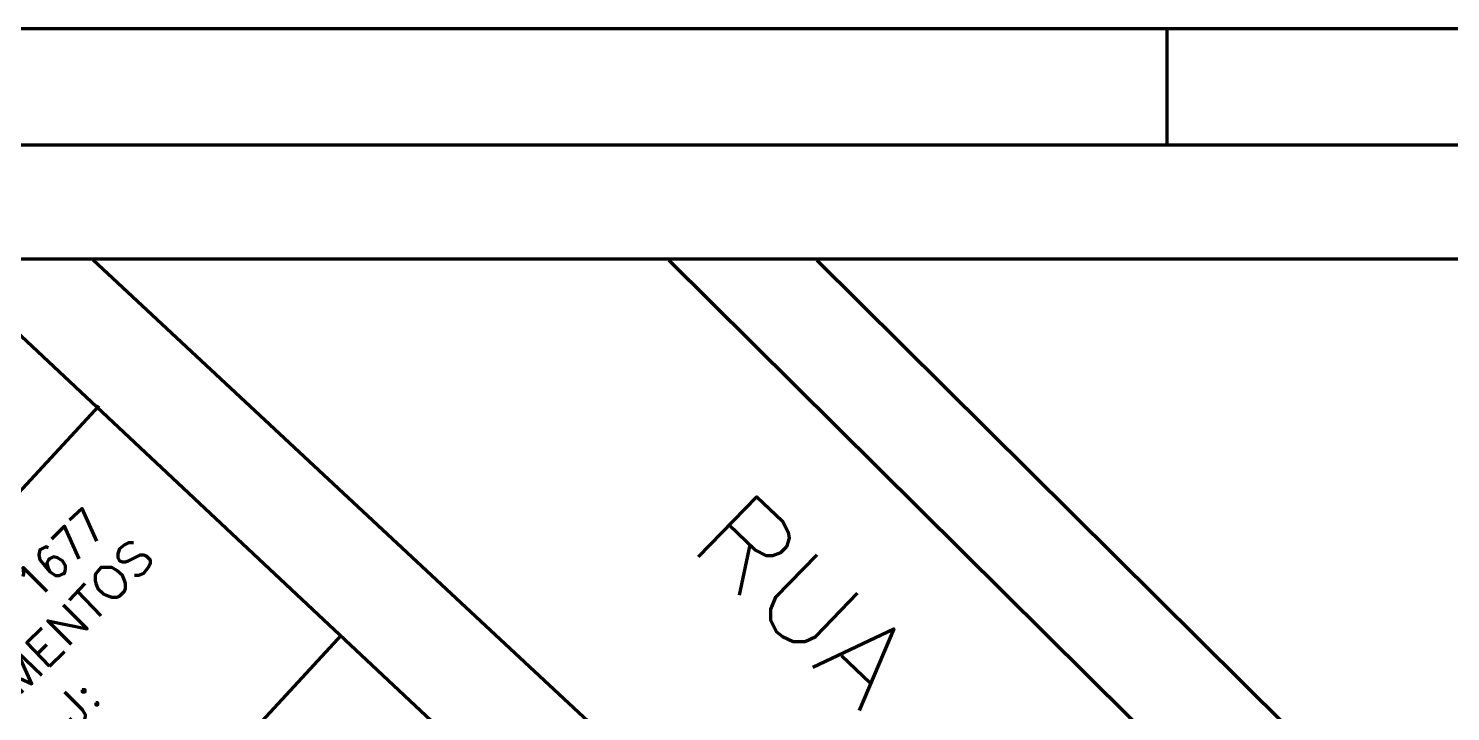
# Model space of a CAD drawing. Header units: inches. Extents: x 1 to 529, y -1 to 335.
# Drawn here: x 189.2 to 285.4, y 288.7 to 334.9 of the extents above; entities that cross this region are included whole.
import ezdxf

# ---------------------------------------------------------------- set-up
doc = ezdxf.new("R2010")
doc.units = ezdxf.units.IN
doc.layers.add('P', color=250, linetype='CONTINUOUS', lineweight=100)

msp = doc.modelspace()

# ---------------------------------------------------------------- linework, layer by layer
at = {"layer": 'P', "color": 252, "linetype": 'CONTINUOUS'}
for points in [[(1.2, 334.867), (474.8, 334.867), (474.8, 0), (1.2, 0), (1.2, 334.867)], [(266.2, 327), (266.2, 334.867)], [(18.067, 327), (466.933, 327), (466.933, 7.867), (18.067, 7.867), (18.067, 327)], [(23.4, 24.267), (370.133, 24.267), (370.133, 319.267), (23.4, 319.267), (23.4, 24.267)], [(183.267, 319.2), (292.667, 216.533)], [(281.667, 41.4), (340.467, 105), (343.667, 109.267), (345.067, 112.267), (346.467, 168.4), (346.467, 170.6), (345.867, 173.4), (345.267, 174.6), (344.2, 177.533), (341.933, 180.8), (340.467, 182.267), (193.6, 319.2)], [(232.533, 319.2), (331.533, 220.933)], [(242.533, 319.2), (334.6, 227.8)], [(194, 309.333), (145.4, 256.733)], [(193.867, 300.2), (192.867, 302.4), (192, 301.6)], [(192.667, 299), (191.667, 301.2), (190.8, 300.333)], [(196.333, 300.067), (196, 300.067), (195.733, 299.933), (195.4, 299.667), (195.267, 299.333), (195.267, 299.067), (195.4, 298.867), (195.6, 298.8), (195.8, 298.8), (196, 298.867), (196.667, 299.2), (196.8, 299.267), (197, 299.267), (197.2, 299.2), (197.467, 298.933), (197.467, 298.667), (197.333, 298.4), (197, 298), (196.667, 297.867), (196.4, 297.867)], [(190.6, 299.733), (190.4, 299.8), (190.133, 299.667), (190, 299.6), (189.933, 299.267), (190, 298.933), (190.333, 298.533), (190.667, 298.133), (191.067, 297.867), (191.333, 297.867), (191.6, 298), (191.667, 298), (191.733, 298.267), (191.733, 298.533), (191.533, 298.867), (191.533, 298.867), (191.2, 299.067), (190.933, 299.133), (190.667, 299), (190.6, 298.933), (190.467, 298.733), (190.533, 298.4), (190.667, 298.133)], [(188.867, 297.8), (188.933, 298), (188.867, 298.4), (190.467, 296.8)], [(193.8, 298), (193.733, 297.867), (193.733, 297.533), (193.8, 297.333), (193.933, 297), (194.333, 296.6), (194.667, 296.467), (194.867, 296.4), (195.2, 296.4), (195.4, 296.467), (195.733, 296.8), (195.8, 297), (195.8, 297.333), (195.733, 297.533), (195.6, 297.867), (195.2, 298.2), (194.867, 298.4), (194.667, 298.4), (194.333, 298.4), (194.133, 298.4), (193.8, 298)], [(192, 296.2), (193.067, 297.333)], [(192.533, 296.8), (194.133, 295.133)], [(192.133, 293.2), (190.533, 294.8), (193.2, 294.267), (191.6, 295.867)], [(190.667, 291.733), (189.133, 293.333), (190.133, 294.333)], [(210.4, 293.867), (162, 241.4)], [(188.867, 289.933), (187.267, 291.533), (189.467, 290.533), (188.467, 292.733), (190.133, 291.133)], [(189.867, 292.6), (190.467, 293.2)], [(190.667, 291.733), (191.667, 292.733)], [(191.667, 290), (192.867, 288.8), (193.067, 288.467), (193.067, 288.333), (193, 288.067), (192.867, 287.933), (192.6, 287.867), (192.467, 287.867), (192.133, 288.067), (192, 288.2)], [(192.867, 290.133), (192.867, 290), (193.067, 290), (193.067, 290.133), (192.867, 290.133)], [(193.8, 289.267), (193.8, 289.133), (193.933, 289.133), (193.933, 289.267), (193.8, 289.267)]]:
    msp.add_lwpolyline(points, dxfattribs=at)
at = {"layer": 'P', "color": 0, "linetype": 'CONTINUOUS'}
for points in [[(234.533, 299.133), (238.467, 303.2), (240.2, 301.533), (240.6, 300.8), (240.667, 300.4), (240.467, 299.8), (240.067, 299.4), (239.533, 299.2), (239.133, 299.2), (238.333, 299.6), (236.6, 301.267)], [(238, 299.933), (237.267, 296.533)], [(242.533, 299.267), (239.733, 296.4), (239.4, 295.6), (239.4, 294.867), (239.8, 294.067), (240.2, 293.733), (240.933, 293.4), (241.733, 293.4), (242.467, 293.733), (245.267, 296.667)], [(242.267, 291.667), (247.733, 294.267), (245.4, 288.733)], [(244.2, 292.467), (246.133, 290.6)]]:
    msp.add_lwpolyline(points, dxfattribs=at)

doc.saveas('drawing.dxf')
